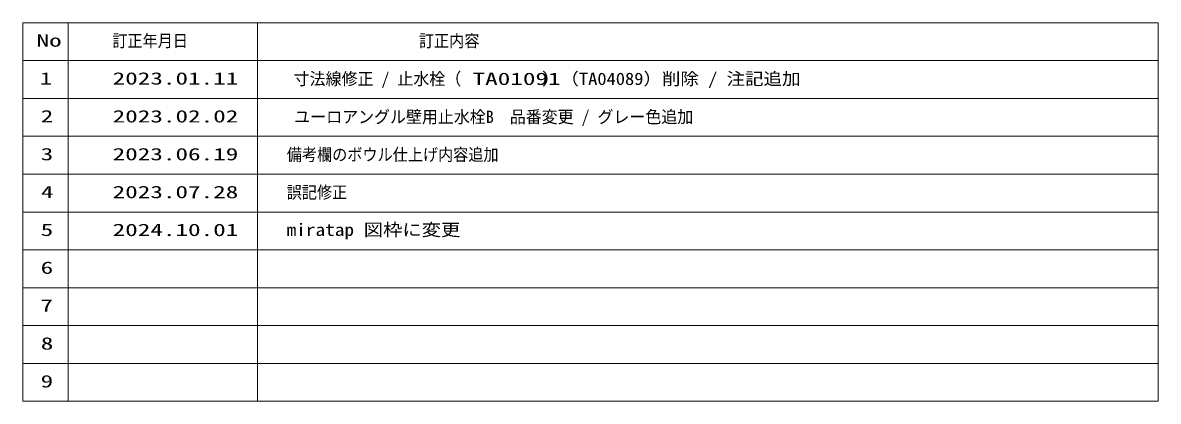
# Model space of a CAD drawing. Units: millimetres, scale not verified. Extents: x -3962 to 3962, y -3045 to 3045.
# Drawn here: x 962 to 3962, y -2770 to -1770 of the extents above; entities that cross this region are included whole.
import ezdxf
from ezdxf.enums import TextEntityAlignment as Align

# ---------------------------------------------------------------- set-up
doc = ezdxf.new("R2010")
doc.units = ezdxf.units.MM
doc.header["$LTSCALE"] = 20
doc.layers.add('0-0_1図面枠', color=7, linetype='Continuous', lineweight=9)
doc.styles.add('ＭＳ ゴシック', font='')
doc.styles.get('ＭＳ ゴシック').set_extended_font_data('MS Gothic')

# ---------------------------------------------------------------- blocks, each defined once
blk = doc.blocks.new('グループ-3')
at = {"layer": '0-0_1図面枠'}
for p, q in [((57400, -35400), (57400, -55400)), ((67400, -35400), (67400, -55400)), ((55000, -37400), (115000, -37400)), ((55000, -39400), (115000, -39400)), ((55000, -41400), (115000, -41400)), ((55000, -43400), (115000, -43400)), ((55000, -45400), (115000, -45400)), ((55000, -47400), (115000, -47400)), ((55000, -49400), (115000, -49400)), ((55000, -51400), (115000, -51400)), ((55000, -53400), (115000, -53400))]:
    blk.add_line(p, q, dxfattribs=at)
blk.add_lwpolyline([(55000, -35400), (115000, -35400), (115000, -55400), (55000, -55400)], close=True, dxfattribs=at)
blk = doc.blocks.new('図面枠')
at = {"layer": '0-0_1図面枠'}
blk.add_blockref('グループ-3', (0, 0), dxfattribs=at)
at = {"layer": '0-0_1図面枠', "style": 'ＭＳ ゴシック'}
for s, width, p in [('訂正年月日', 0.9, (59734.4, -36876.6)), ('訂正内容', 0.9, (75934.4, -36878.7)), ('No', 1.5, (55731, -36863.4)), ('1', 1.5, (55896.5, -38865.1)), ('2', 1.5, (55949.9, -40863.4)), ('3', 1.5, (55949.9, -42863.4)), ('4', 1.5, (55965.5, -44863.4)), ('5', 1.5, (55949.9, -46863.4)), ('6', 1.5, (55945.9, -48863.4)), ('7', 1.5, (55934.4, -50863.4)), ('8', 1.5, (55954, -52863.4)), ('9', 1.5, (55945.9, -54863.4))]:
    blk.add_text(s, height=650.9, dxfattribs=dict(at, width=width)).set_placement(p, align=Align.BOTTOM_LEFT)

msp = doc.modelspace()

# ---------------------------------------------------------------- block references
at = {"layer": '0-0_1図面枠', "xscale": 0.05, "yscale": 0.05}
msp.add_blockref('図面枠', (-1787.5, 0), dxfattribs=at)

# ---------------------------------------------------------------- texts
at = {"layer": '0-0_1図面枠', "style": 'ＭＳ ゴシック'}
for s, height, width, p in [('2023.01.11', 32.55, 1.5, (1200, -1943.26)), ('寸法線修正 / 止水栓（', 32.55, 0.95, (1678.27, -1944.22)), ('TA01091', 32.58, 1.5, (2150.89, -1944.23)), ('）（TA04089）削除 / 注記追加', 32.55, 1.1, (2334.18, -1944.22)), ('2023.02.02', 32.55, 1.5, (1200, -2043.26)), ('ユーロアングル壁用止水栓B\u3000品番変更 / グレー色追加', 32.55, 0.95, (1679.79, -2044.71)), ('備考欄のボウル仕上げ内容追加', 32.55, 0.9, (1660.2, -2144.41)), ('2023.06.19', 32.55, 1.5, (1200, -2143.26)), ('2023.07.28', 32.55, 1.5, (1200, -2243.26)), ('誤記修正', 32.55, 0.9, (1660, -2244.03)), ('2024.10.01', 32.55, 1.5, (1200, -2343.26)), ('miratap 図枠に変更', 32.55, 1.15, (1659.62, -2342.97))]:
    msp.add_text(s, height=height, dxfattribs=dict(at, width=width)).set_placement(p, align=Align.BOTTOM_LEFT)

doc.saveas('drawing.dxf')
